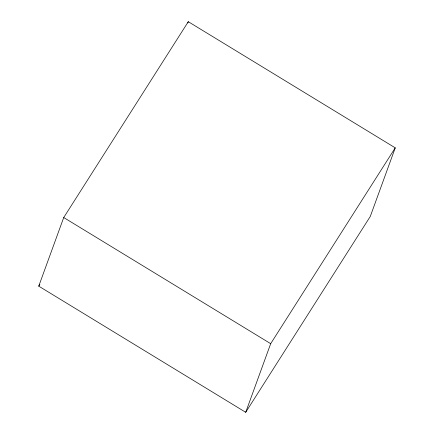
<?xml version="1.0" encoding="UTF-8"?>
<svg xmlns="http://www.w3.org/2000/svg" width="434" height="434" viewBox="0 0 434 434"><rect width="100%" height="100%" fill="white"/><g stroke="black" fill="none" stroke-linecap="round" stroke-linejoin="round"><path stroke-width="0.65" d="M38.751 286.152L63.727 217.532L188.291 21.7L395.249 147.848L370.273 216.468L245.709 412.3L38.751 286.152L39.841 284.438M187.83 22.969L188.291 21.7M245.709 412.3L270.686 343.679L395.249 147.848M63.727 217.532L270.686 343.679"/></g></svg>
